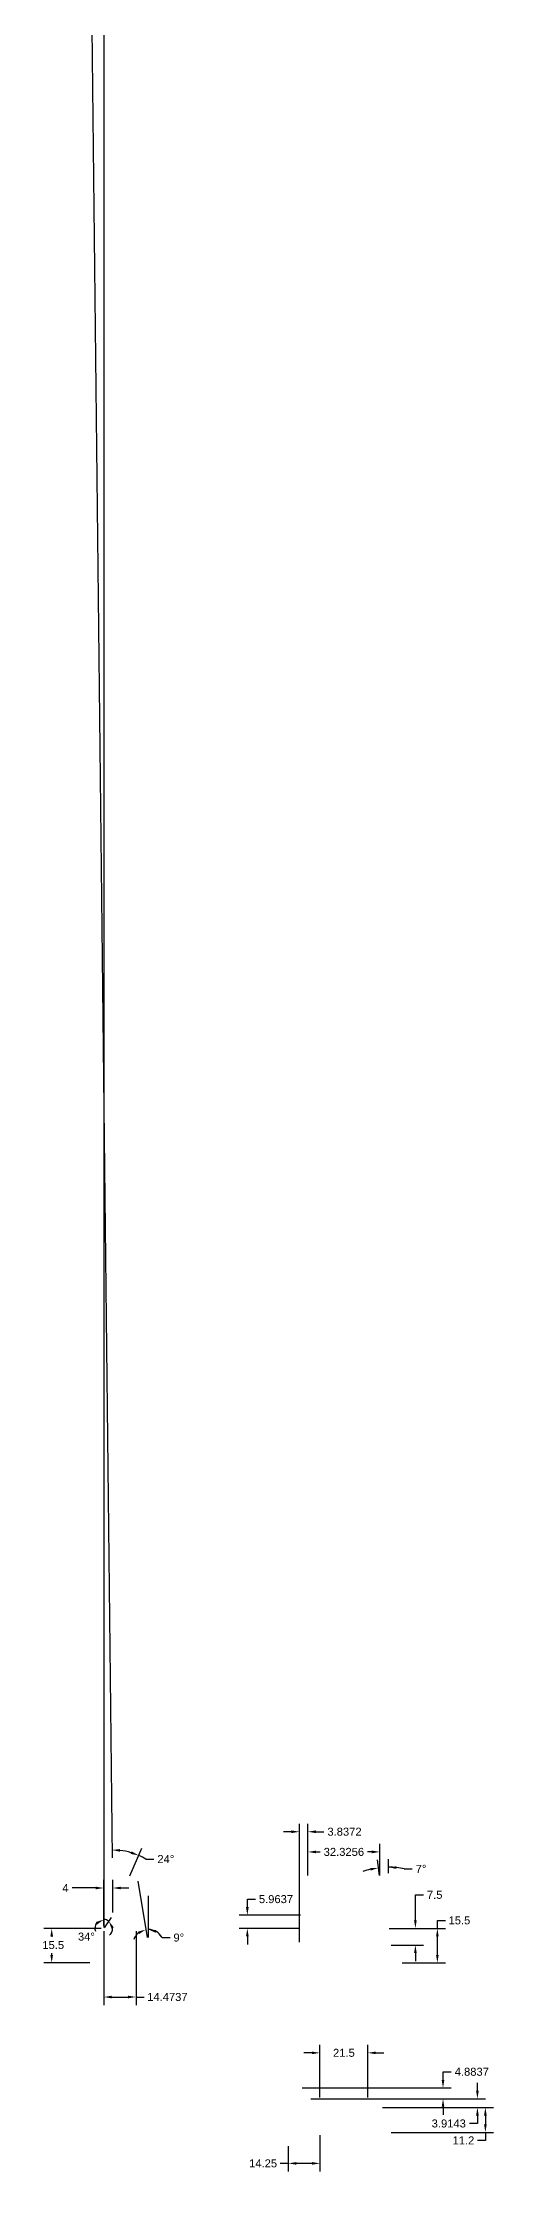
# Paper-space layout 'Layout1' of a CAD drawing. Header units: inches. Extents: x 0.3 to 10.4, y 0.1 to 95.9.
# Drawn here: x 0.28 to 10.41, y 0.15 to 48.03 of the extents above; entities that cross this region are included whole.
import ezdxf

# ---------------------------------------------------------------- set-up
doc = ezdxf.new("R2010")
doc.units = ezdxf.units.IN
doc.header["$MEASUREMENT"] = 0
doc.layers.get('0').update_dxf_attribs({"true_color": 0xc2ced6})
doc.styles.get("Standard").update_dxf_attribs({"font": 'arial.ttf'})
doc.dimstyles.get("Standard").update_dxf_attribs({"dimtxt": 0.18, "dimasz": 0.18, "dimexe": 0.18, "dimexo": 0.0625, "dimgap": 0.09, "dimtad": 0, "dimtih": 1, "dimtoh": 1, "dimdec": 4, "dimzin": 0, "dimdsep": 46, "dimtxsty": 'Standard', "dimcen": 0.09, "dimadec": 0, "dimazin": 0, "dimtfac": 1, "dimtdec": 4, "dimtofl": 0, "dimtmove": 0, "dimatfit": 3, "dimfxl": 1, "dimtolj": 1, "dimtzin": 0, "dimarcsym": 0})

# ---------------------------------------------------------------- blocks, each defined once
blk = doc.blocks.new('*D9')
at = {"color": 0, "lineweight": -2, "transparency": 16777216}
for p, q in [((6.514, 1.811), (6.514, 2.994)), ((7.589, 1.811), (7.589, 2.994)), ((6.334, 2.814), (6.154, 2.814)), ((7.769, 2.814), (7.949, 2.814))]:
    blk.add_line(p, q, dxfattribs=at)
at = {"color": 0, "transparency": 16777216}
for points in [[(6.334, 2.844), (6.334, 2.784), (6.514, 2.814)], [(7.769, 2.844), (7.769, 2.784), (7.589, 2.814)]]:
    blk.add_solid(points, dxfattribs=at)
at = {"layer": 'Defpoints', "color": 0, "transparency": 16777216}
for p in [(7.589, 2.814), (6.514, 1.749), (7.589, 1.749)]:
    blk.add_point(p, dxfattribs=at)
at = {"color": 0, "transparency": 16777216, "insert": (7.052, 2.814), "char_height": 0.18, "attachment_point": 5}
blk.add_mtext('\\A1;21.5', dxfattribs=at)
blk = doc.blocks.new('*D10')
at = {"color": 0, "lineweight": -2, "transparency": 16777216}
for p, q in [((10.053, 1.961), (10.053, 2.141)), ((7.922, 1.781), (10.233, 1.781)), ((7.922, 1.585), (10.233, 1.585)), ((10.053, 1.225), (9.873, 1.225)), ((10.053, 1.405), (10.053, 1.225))]:
    blk.add_line(p, q, dxfattribs=at)
at = {"color": 0, "transparency": 16777216}
for points in [[(10.023, 1.961), (10.083, 1.961), (10.053, 1.781)], [(10.023, 1.405), (10.083, 1.405), (10.053, 1.585)]]:
    blk.add_solid(points, dxfattribs=at)
at = {"layer": 'Defpoints', "color": 0, "transparency": 16777216}
for p in [(7.86, 1.781), (7.86, 1.585), (10.053, 1.585)]:
    blk.add_point(p, dxfattribs=at)
at = {"color": 0, "transparency": 16777216, "insert": (9.409, 1.225), "char_height": 0.18, "attachment_point": 5}
blk.add_mtext('\\A1;3.9143', dxfattribs=at)
blk = doc.blocks.new('*D13')
at = {"color": 0, "lineweight": -2, "transparency": 16777216}
for p, q in [((1.476, 6.522), (0.946, 6.522)), ((1.656, 5.676), (1.656, 6.702)), ((1.856, 5.974), (1.856, 6.702)), ((2.036, 6.522), (2.216, 6.522))]:
    blk.add_line(p, q, dxfattribs=at)
at = {"color": 0, "transparency": 16777216}
for points in [[(1.476, 6.552), (1.476, 6.492), (1.656, 6.522)], [(2.036, 6.552), (2.036, 6.492), (1.856, 6.522)]]:
    blk.add_solid(points, dxfattribs=at)
at = {"layer": 'Defpoints', "color": 0, "transparency": 16777216}
for p in [(1.656, 6.522), (1.856, 5.911), (1.656, 5.613)]:
    blk.add_point(p, dxfattribs=at)
at = {"color": 0, "transparency": 16777216, "insert": (0.794, 6.522), "char_height": 0.18, "attachment_point": 5}
blk.add_mtext('\\A1;4', dxfattribs=at)
blk = doc.blocks.new('*D14')
at = {"color": 0, "lineweight": -2, "transparency": 16777216}
for p, q in [((1.656, 5.551), (1.656, 3.89)), ((2.38, 5.551), (2.38, 3.89)), ((1.836, 4.07), (2.2, 4.07)), ((2.38, 4.07), (2.56, 4.07))]:
    blk.add_line(p, q, dxfattribs=at)
at = {"color": 0, "transparency": 16777216}
for points in [[(1.836, 4.1), (1.836, 4.04), (1.656, 4.07)], [(2.2, 4.1), (2.2, 4.04), (2.38, 4.07)]]:
    blk.add_solid(points, dxfattribs=at)
at = {"layer": 'Defpoints', "color": 0, "transparency": 16777216}
for p in [(1.656, 5.613), (2.38, 5.613), (2.38, 4.07)]:
    blk.add_point(p, dxfattribs=at)
at = {"color": 0, "transparency": 16777216, "insert": (3.085, 4.07), "char_height": 0.18, "attachment_point": 5}
blk.add_mtext('\\A1;14.4737', dxfattribs=at)
blk = doc.blocks.new('*D15')
at = {"color": 0, "lineweight": -2, "transparency": 16777216}
for p, q in [((5.872, 7.787), (5.692, 7.787)), ((6.052, 5.301), (6.052, 7.967)), ((6.244, 6.801), (6.244, 7.967)), ((6.424, 7.787), (6.604, 7.787))]:
    blk.add_line(p, q, dxfattribs=at)
at = {"color": 0, "transparency": 16777216}
for points in [[(5.872, 7.817), (5.872, 7.757), (6.052, 7.787)], [(6.424, 7.817), (6.424, 7.757), (6.244, 7.787)]]:
    blk.add_solid(points, dxfattribs=at)
at = {"layer": 'Defpoints', "color": 0, "transparency": 16777216}
for p in [(6.244, 7.787), (6.244, 6.738), (6.052, 5.238)]:
    blk.add_point(p, dxfattribs=at)
at = {"color": 0, "transparency": 16777216, "insert": (7.066, 7.787), "char_height": 0.18, "attachment_point": 5}
blk.add_mtext('\\A1;3.8372', dxfattribs=at)
blk = doc.blocks.new('*D16')
at = {"color": 0, "lineweight": -2, "transparency": 16777216}
for p, q in [((6.244, 6.801), (6.244, 7.513)), ((6.424, 7.333), (6.518, 7.333)), ((7.68, 7.333), (7.585, 7.333)), ((7.86, 6.801), (7.86, 7.513))]:
    blk.add_line(p, q, dxfattribs=at)
at = {"color": 0, "transparency": 16777216}
for points in [[(6.424, 7.363), (6.424, 7.303), (6.244, 7.333)], [(7.68, 7.363), (7.68, 7.303), (7.86, 7.333)]]:
    blk.add_solid(points, dxfattribs=at)
at = {"layer": 'Defpoints', "color": 0, "transparency": 16777216}
for p in [(7.86, 7.333), (6.244, 6.738), (7.86, 6.738)]:
    blk.add_point(p, dxfattribs=at)
at = {"color": 0, "transparency": 16777216, "insert": (7.052, 7.333), "char_height": 0.18, "attachment_point": 5}
blk.add_mtext('\\A1;32.3256', dxfattribs=at)
blk = doc.blocks.new('*D19')
at = {"color": 0, "lineweight": -2, "transparency": 16777216}
for p, q in [((8.659, 5.793), (8.659, 6.367)), ((8.659, 6.367), (8.839, 6.367)), ((8.066, 5.613), (8.839, 5.613)), ((8.114, 5.238), (8.839, 5.238)), ((8.659, 5.058), (8.659, 4.878))]:
    blk.add_line(p, q, dxfattribs=at)
at = {"color": 0, "transparency": 16777216}
for points in [[(8.629, 5.793), (8.689, 5.793), (8.659, 5.613)], [(8.629, 5.058), (8.689, 5.058), (8.659, 5.238)]]:
    blk.add_solid(points, dxfattribs=at)
at = {"layer": 'Defpoints', "color": 0, "transparency": 16777216}
for p in [(8.004, 5.613), (8.659, 5.613), (8.052, 5.238)]:
    blk.add_point(p, dxfattribs=at)
at = {"color": 0, "transparency": 16777216, "insert": (9.092, 6.367), "char_height": 0.18, "attachment_point": 5}
blk.add_mtext('\\A1;7.5', dxfattribs=at)
blk = doc.blocks.new('*D20')
at = {"color": 0, "lineweight": -2, "transparency": 16777216}
for p, q in [((1.594, 5.613), (0.305, 5.613)), ((0.485, 5.433), (0.485, 5.42)), ((1.344, 4.838), (0.305, 4.838)), ((0.485, 5.018), (0.485, 5.056))]:
    blk.add_line(p, q, dxfattribs=at)
at = {"color": 0, "transparency": 16777216}
for points in [[(0.455, 5.433), (0.515, 5.433), (0.485, 5.613)], [(0.455, 5.018), (0.515, 5.018), (0.485, 4.838)]]:
    blk.add_solid(points, dxfattribs=at)
at = {"layer": 'Defpoints', "color": 0, "transparency": 16777216}
for p in [(1.656, 5.613), (0.485, 4.838), (1.406, 4.838)]:
    blk.add_point(p, dxfattribs=at)
at = {"color": 0, "transparency": 16777216, "insert": (0.519, 5.238), "char_height": 0.18, "attachment_point": 5}
blk.add_mtext('\\A1;15.5', dxfattribs=at)
blk = doc.blocks.new('*D37')
at = {"color": 0, "lineweight": -2, "transparency": 16777216}
for p, q in [((9.153, 5.613), (9.153, 5.793)), ((9.153, 5.793), (9.333, 5.793)), ((8.066, 5.613), (9.333, 5.613)), ((9.153, 5.018), (9.153, 5.433)), ((8.364, 4.838), (9.333, 4.838))]:
    blk.add_line(p, q, dxfattribs=at)
at = {"color": 0, "transparency": 16777216}
for points in [[(9.123, 5.433), (9.183, 5.433), (9.153, 5.613)], [(9.123, 5.018), (9.183, 5.018), (9.153, 4.838)]]:
    blk.add_solid(points, dxfattribs=at)
at = {"layer": 'Defpoints', "color": 0, "transparency": 16777216}
for p in [(8.004, 5.613), (9.153, 5.613), (8.302, 4.838)]:
    blk.add_point(p, dxfattribs=at)
at = {"color": 0, "transparency": 16777216, "insert": (9.649, 5.793), "char_height": 0.18, "attachment_point": 5}
blk.add_mtext('\\A1;15.5', dxfattribs=at)
blk = doc.blocks.new('*D40')
at = {"color": 0, "lineweight": -2, "transparency": 16777216}
for p, q in [((6.514, 0.963), (6.514, 0.148)), ((5.802, 0.713), (5.802, 0.148)), ((5.802, 0.328), (5.622, 0.328)), ((6.334, 0.328), (5.982, 0.328))]:
    blk.add_line(p, q, dxfattribs=at)
at = {"color": 0, "transparency": 16777216}
for points in [[(5.982, 0.358), (5.982, 0.298), (5.802, 0.328)], [(6.334, 0.358), (6.334, 0.298), (6.514, 0.328)]]:
    blk.add_solid(points, dxfattribs=at)
at = {"layer": 'Defpoints', "color": 0, "transparency": 16777216}
for p in [(6.514, 1.025), (5.802, 0.775), (5.802, 0.328)]:
    blk.add_point(p, dxfattribs=at)
at = {"color": 0, "transparency": 16777216, "insert": (5.236, 0.328), "char_height": 0.18, "attachment_point": 5}
blk.add_mtext('\\A1;14.25', dxfattribs=at)
blk = doc.blocks.new('*D42')
at = {"color": 0, "lineweight": -2, "transparency": 16777216}
for p, q in [((4.882, 6.091), (4.882, 6.271)), ((4.882, 6.271), (5.062, 6.271)), ((6.075, 5.911), (4.702, 5.911)), ((6.037, 5.613), (4.702, 5.613)), ((4.882, 5.433), (4.882, 5.253))]:
    blk.add_line(p, q, dxfattribs=at)
at = {"color": 0, "transparency": 16777216}
for points in [[(4.852, 6.091), (4.912, 6.091), (4.882, 5.911)], [(4.852, 5.433), (4.912, 5.433), (4.882, 5.613)]]:
    blk.add_solid(points, dxfattribs=at)
at = {"layer": 'Defpoints', "color": 0, "transparency": 16777216}
for p in [(4.882, 5.911), (6.138, 5.911), (6.1, 5.613)]:
    blk.add_point(p, dxfattribs=at)
at = {"color": 0, "transparency": 16777216, "insert": (5.526, 6.271), "char_height": 0.18, "attachment_point": 5}
blk.add_mtext('\\A1;5.9637', dxfattribs=at)
blk = doc.blocks.new('*D45')
at = {"color": 0, "lineweight": -2, "transparency": 16777216}
for p, q in [((6.114, 2.025), (9.46, 2.025)), ((9.28, 2.205), (9.28, 2.388)), ((9.28, 2.388), (9.46, 2.388)), ((6.306, 1.781), (9.46, 1.781)), ((9.28, 1.601), (9.28, 1.421))]:
    blk.add_line(p, q, dxfattribs=at)
at = {"color": 0, "transparency": 16777216}
for points in [[(9.25, 2.205), (9.31, 2.205), (9.28, 2.025)], [(9.25, 1.601), (9.31, 1.601), (9.28, 1.781)]]:
    blk.add_solid(points, dxfattribs=at)
at = {"layer": 'Defpoints', "color": 0, "transparency": 16777216}
for p in [(6.052, 2.025), (6.244, 1.781), (9.28, 1.781)]:
    blk.add_point(p, dxfattribs=at)
at = {"color": 0, "transparency": 16777216, "insert": (9.927, 2.388), "char_height": 0.18, "attachment_point": 5}
blk.add_mtext('\\A1;4.8837', dxfattribs=at)
blk = doc.blocks.new('*D46')
at = {"color": 0, "lineweight": -2, "transparency": 16777216}
for p, q in [((7.922, 1.585), (10.412, 1.585)), ((8.114, 1.025), (10.412, 1.025)), ((10.232, 1.405), (10.232, 1.205)), ((10.232, 1.025), (10.232, 0.845)), ((10.232, 0.845), (10.052, 0.845))]:
    blk.add_line(p, q, dxfattribs=at)
at = {"color": 0, "transparency": 16777216}
for points in [[(10.202, 1.405), (10.262, 1.405), (10.232, 1.585)], [(10.202, 1.205), (10.262, 1.205), (10.232, 1.025)]]:
    blk.add_solid(points, dxfattribs=at)
at = {"layer": 'Defpoints', "color": 0, "transparency": 16777216}
for p in [(7.86, 1.585), (8.052, 1.025), (10.232, 1.025)]:
    blk.add_point(p, dxfattribs=at)
at = {"color": 0, "transparency": 16777216, "insert": (9.738, 0.845), "char_height": 0.18, "attachment_point": 5}
blk.add_mtext('\\A1;11.2', dxfattribs=at)
blk = doc.blocks.new('*D50')
at = {"color": 0, "lineweight": -2, "transparency": 16777216}
for p, q in [((2.422, 6.676), (2.629, 5.408)), ((2.656, 6.344), (2.656, 5.41)), ((2.966, 5.406), (3.146, 5.406))]:
    blk.add_line(p, q, dxfattribs=at)
for start, end in [(128.8579, 158.4697), (28.527, 90), (30.7764, 60.3882)]:
    blk.add_arc((2.656, 5.238), 0.352, start, end, dxfattribs=at)
at = {"color": 0, "transparency": 16777216}
for points in [[(2.423, 5.54), (2.447, 5.485), (2.6, 5.586)], [(2.823, 5.515), (2.838, 5.573), (2.656, 5.59)]]:
    blk.add_solid(points, dxfattribs=at)
at = {"layer": 'Defpoints', "color": 0, "transparency": 16777216}
for p in [(2.412, 6.738), (2.656, 6.406), (2.618, 5.588), (2.656, 5.238)]:
    blk.add_point(p, dxfattribs=at)
at = {"color": 0, "transparency": 16777216, "insert": (3.342, 5.406), "char_height": 0.18, "attachment_point": 5}
blk.add_mtext('\\A1;9°', dxfattribs=at)
blk = doc.blocks.new('*D51')
at = {"color": 0, "lineweight": -2, "transparency": 16777216}
for p, q in [((0.865, 95.843), (1.842, 7.197)), ((2.241, 6.795), (2.513, 7.42)), ((2.602, 7.173), (2.782, 7.173))]:
    blk.add_line(p, q, dxfattribs=at)
for start, end in [(73.5079, 83.5893), (59.4235, 66.4657)]:
    blk.add_arc((1.856, 5.911), 1.465, start, end, dxfattribs=at)
at = {"color": 0, "transparency": 16777216}
for points in [[(2.018, 7.338), (2.021, 7.397), (1.84, 7.377)], [(2.282, 7.345), (2.262, 7.288), (2.441, 7.255)]]:
    blk.add_solid(points, dxfattribs=at)
at = {"layer": 'Defpoints', "color": 0, "transparency": 16777216}
for p in [(0.864, 95.906), (2.046, 7.364), (2.216, 6.738), (1.856, 5.911)]:
    blk.add_point(p, dxfattribs=at)
at = {"color": 0, "transparency": 16777216, "insert": (3.05, 7.173), "char_height": 0.18, "attachment_point": 5}
blk.add_mtext('\\A1;24°', dxfattribs=at)
blk = doc.blocks.new('*D52')
at = {"color": 0, "lineweight": -2, "transparency": 16777216}
for p, q in [((1.656, 95.551), (1.656, 5.632)), ((1.821, 5.859), (1.667, 5.629))]:
    blk.add_line(p, q, dxfattribs=at)
for start, end in [(56.1493, 90), (143.6724, 197.3449), (308.8045, 2.4769)]:
    blk.add_arc((1.656, 5.613), 0.199, start, end, dxfattribs=at)
at = {"color": 0, "transparency": 16777216}
for points in [[(1.482, 5.758), (1.509, 5.704), (1.656, 5.812)], [(1.829, 5.607), (1.882, 5.636), (1.767, 5.779)]]:
    blk.add_solid(points, dxfattribs=at)
at = {"layer": 'Defpoints', "color": 0, "transparency": 16777216}
for p in [(1.656, 95.613), (1.733, 5.797), (1.856, 5.911), (1.656, 5.613)]:
    blk.add_point(p, dxfattribs=at)
at = {"color": 0, "transparency": 16777216, "insert": (1.265, 5.428), "char_height": 0.18, "attachment_point": 5}
blk.add_mtext('\\A1;34°', dxfattribs=at)
blk = doc.blocks.new('*D53')
at = {"color": 0, "lineweight": -2, "transparency": 16777216}
for p, q in [((7.852, 6.8), (7.807, 7.154)), ((8.052, 6.852), (8.052, 7.17)), ((8.41, 6.953), (8.59, 6.953))]:
    blk.add_line(p, q, dxfattribs=at)
for start, end in [(103.1792, 109.0694), (78.2039, 90), (78.2195, 84.1098)]:
    blk.add_arc((8.052, 5.238), 1.752, start, end, dxfattribs=at)
at = {"color": 0, "transparency": 16777216}
for points in [[(7.647, 6.973), (7.658, 6.914), (7.829, 6.976)], [(8.23, 6.951), (8.233, 7.01), (8.052, 6.99)]]:
    blk.add_solid(points, dxfattribs=at)
at = {"layer": 'Defpoints', "color": 0, "transparency": 16777216}
for p in [(7.86, 6.738), (7.903, 6.983), (8.052, 6.789), (8.052, 5.238)]:
    blk.add_point(p, dxfattribs=at)
at = {"color": 0, "transparency": 16777216, "insert": (8.786, 6.953), "char_height": 0.18, "attachment_point": 5}
blk.add_mtext('\\A1;7°', dxfattribs=at)

psp = doc.layouts.get("Layout1")

# ---------------------------------------------------------------- dimensions: what is measured, and where the dimension line sits
for base, center, p1, p2, picture, middle in [((2.0455185, 7.3643987), (1.8561769, 5.9112654), (2.2162749, 6.7380796), (0.8641878, 95.9057984), '*D51', (3.0497142, 7.1729171)), ((7.9033041, 6.9834605), (8.0516872, 5.2380796), (8.0516872, 6.7891796), (7.8598267, 6.7380796), '*D53', (8.7856819, 6.9527634))]:
    dim = psp.add_angular_dim_3p(base=base, center=center, p1=p1, p2=p2, dimstyle='Standard')
    dim.commit()
    dim.dimension.update_dxf_attribs({"geometry": picture, "text_midpoint": middle})
dim = psp.add_angular_dim_3p(base=(1.7326849, 5.797176), center=(1.6561769, 5.6130796), p1=(1.8561769, 5.9112654), p2=(1.6561769, 95.6130796), dimstyle='Standard', override={"dimlfac": -20, "dimtmove": 2})
dim.commit()
dim.dimension.update_dxf_attribs({"geometry": '*D52', "text_midpoint": (1.2647523, 5.4280108), "dimtype": 165})
for base, p1, p2, picture, middle in [((6.2435477, 7.7873014), (6.0516872, 5.2380796), (6.2435477, 6.7380796), '*D15', (7.0661943, 7.7873014)), ((7.8598267, 7.3325872), (6.2435477, 6.7380796), (7.8598267, 6.7380796), '*D16', (7.0516872, 7.3325872)), ((2.3798606, 4.0703556), (1.6561769, 5.6130796), (2.3798606, 5.6130796), '*D14', (3.0849424, 4.0703556))]:
    dim = psp.add_linear_dim(base=base, p1=p1, p2=p2, dimstyle='Standard', override={"dimlfac": -20})
    dim.commit()
    dim.dimension.update_dxf_attribs({"geometry": picture, "text_midpoint": middle})
dim = psp.add_angular_dim_3p(base=(2.6183604, 5.5882314), center=(2.6561769, 5.2380796), p1=(2.6561769, 6.4063224), p2=(2.4119909, 6.7380796), dimstyle='Standard', override={"dimlfac": -20})
dim.commit()
dim.dimension.update_dxf_attribs({"geometry": '*D50', "text_midpoint": (3.3422437, 5.4062749)})
dim = psp.add_linear_dim(base=(1.6561769, 6.5221802), p1=(1.8561769, 5.9112654), p2=(1.6561769, 5.6130796), text='4', dimstyle='Standard', override={"dimlfac": -20})
dim.commit()
dim.dimension.update_dxf_attribs({"geometry": '*D13', "text_midpoint": (0.7941765, 6.5221802), "dimtype": 160})
dim = psp.add_linear_dim(base=(4.8822439, 5.9112654), p1=(6.0996523, 5.6130796), p2=(6.1377924, 5.9112654), angle=90, dimstyle='Standard', override={"dimlfac": -20})
dim.commit()
dim.dimension.update_dxf_attribs({"geometry": '*D42', "text_midpoint": (5.5258728, 6.2712654)})
for base, p1, p2, text, override, picture, middle in [((8.6586505, 5.6130796), (8.0516872, 5.2380796), (8.0037221, 5.6130796), '7.5', {"dimlfac": -20}, '*D19', (9.0924432, 6.3673003)), ((0.4850105, 4.8380796), (1.6561769, 5.6130796), (1.4061769, 4.8380796), '15.5', {"dimlfac": -20, "dimtmove": 2}, '*D20', (0.5193622, 5.2378911))]:
    dim = psp.add_linear_dim(base=base, p1=p1, p2=p2, angle=90, text=text, dimstyle='Standard', override=override)
    dim.commit()
    dim.dimension.update_dxf_attribs({"geometry": picture, "text_midpoint": middle, "dimtype": 160})
for base, p1, p2, text, picture, middle in [((9.1531943, 5.6130796), (8.3016872, 4.8380796), (8.0037221, 5.6130796), '15.5', '*D37', (9.6491765, 5.7930796)), ((10.2321502, 1.0252914), (7.8598267, 1.5853894), (8.0516872, 1.0252914), '11.2', '*D46', (9.7377642, 0.8452914))]:
    dim = psp.add_linear_dim(base=base, p1=p1, p2=p2, angle=90, text=text, dimstyle='Standard', override={"dimlfac": -20})
    dim.commit()
    dim.dimension.update_dxf_attribs({"geometry": picture, "text_midpoint": middle})
for base, p1, p2, text, picture, middle in [((7.5891872, 2.813538), (6.5141872, 1.748975), (7.5891872, 1.748975), '21.5', '*D9', (7.0516872, 2.813538)), ((5.8016872, 0.3276106), (6.5141872, 1.0252914), (5.8016872, 0.7752914), '14.25', '*D40', (5.23578, 0.3276106))]:
    dim = psp.add_linear_dim(base=base, p1=p1, p2=p2, text=text, dimstyle='Standard', override={"dimlfac": -20})
    dim.commit()
    dim.dimension.update_dxf_attribs({"geometry": picture, "text_midpoint": middle})
for base, p1, p2, picture, middle in [((9.2801984, 1.7811053), (6.0516872, 2.0252914), (6.2435477, 1.7811053), '*D45', (9.9274494, 2.3880152)), ((10.0530255, 1.5853894), (7.8598267, 1.7811053), (7.8598267, 1.5853894), '*D10', (9.409458, 1.2253894))]:
    dim = psp.add_linear_dim(base=base, p1=p1, p2=p2, angle=90, dimstyle='Standard', override={"dimlfac": -20})
    dim.commit()
    dim.dimension.update_dxf_attribs({"geometry": picture, "text_midpoint": middle, "dimtype": 160})

doc.saveas('drawing.dxf')
